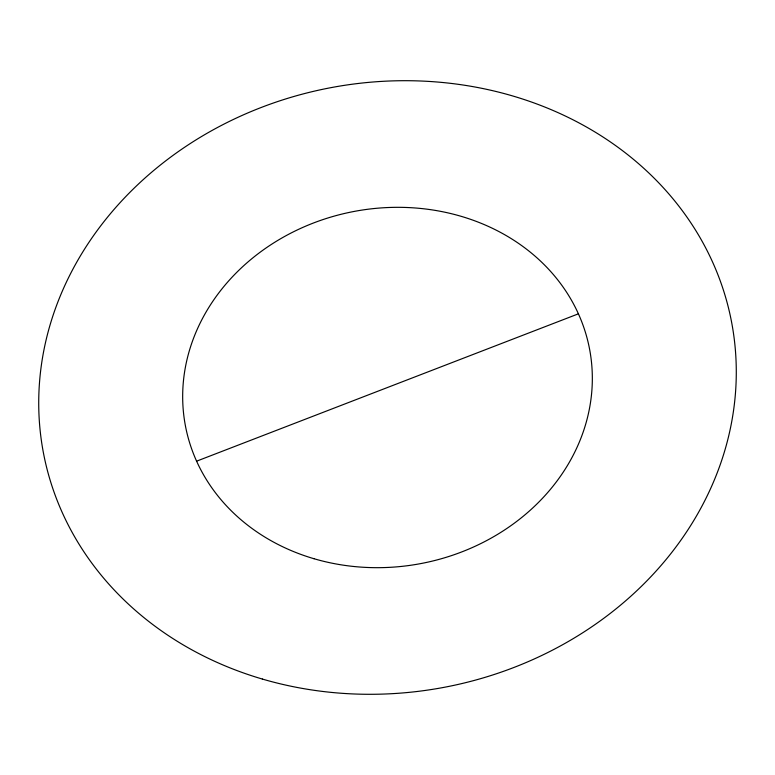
<?xml version="1.0" encoding="UTF-8"?>
<svg xmlns="http://www.w3.org/2000/svg" width="775" height="775" viewBox="0 0 775 775"><rect width="100%" height="100%" fill="white"/><g stroke="black" fill="none" stroke-linecap="round" stroke-linejoin="round"><path stroke-width="1.16" d="M196.598 461.173L578.402 313.827M262.367 679.055A350.242 305.137 -10.7 0 0 732.017 324.425A350.242 305.137 -10.7 0 0 168.117 159.02A350.242 305.137 -10.7 0 0 262.367 679.055M314.011 558.727A205.685 179.199 -10.7 0 0 589.823 350.455A205.685 179.199 -10.7 0 0 258.666 253.318A205.685 179.199 -10.7 0 0 314.011 558.727"/></g></svg>
